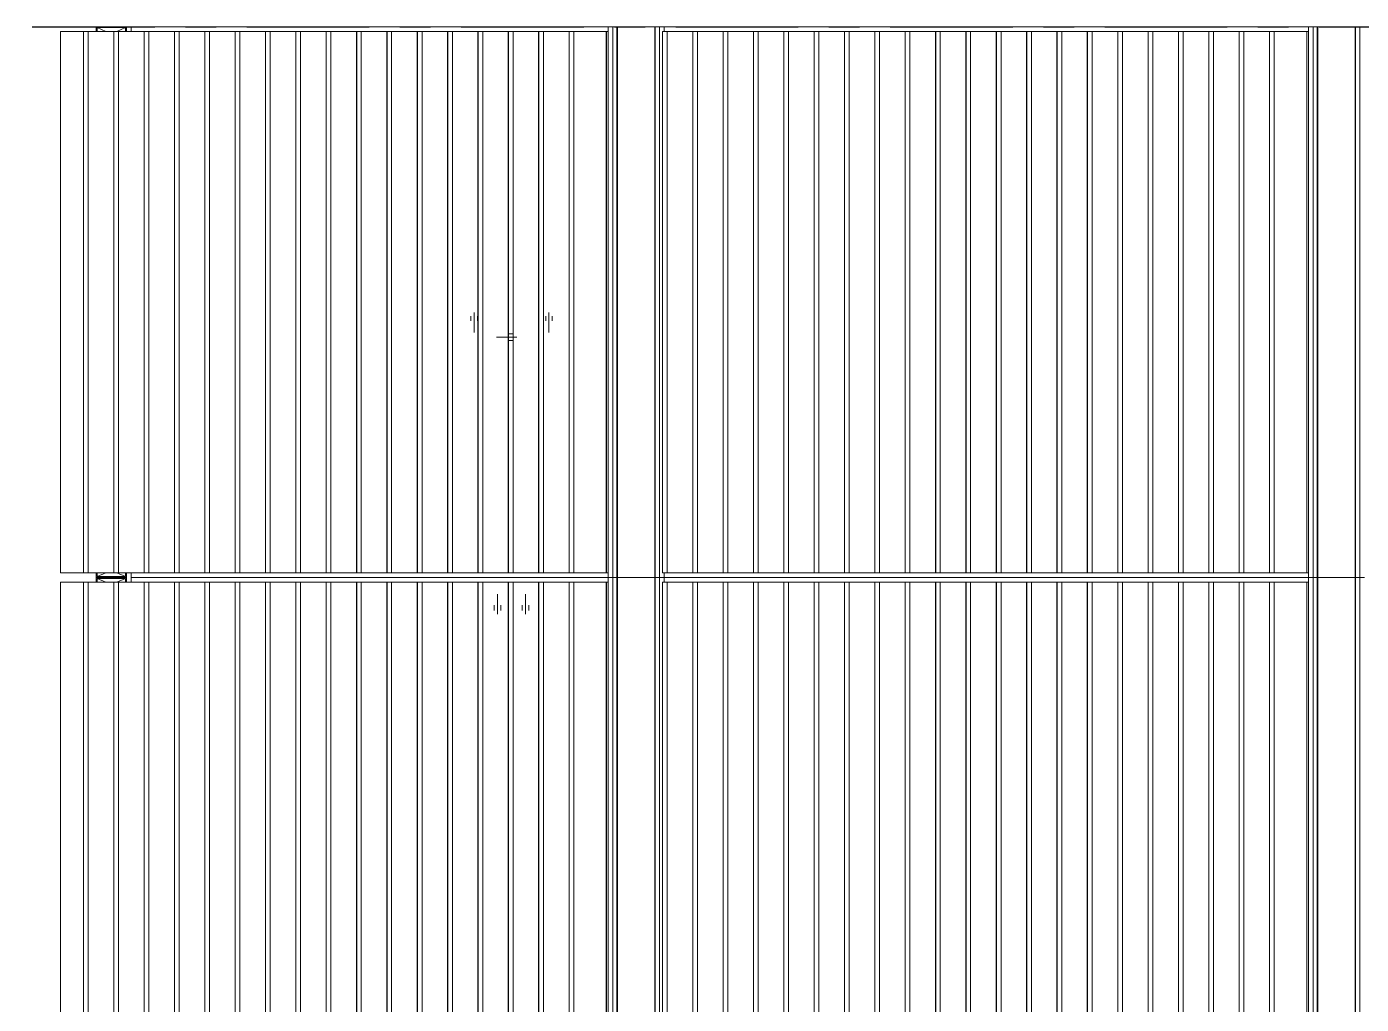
# Model space of a CAD drawing. Header units: millimetres. Extents: x -220592 to 404889, y -217665 to 38245.
# Drawn here: x -43583 to -40724, y -76419 to -74324 of the extents above; entities that cross this region are included whole.
import ezdxf

# ---------------------------------------------------------------- set-up
doc = ezdxf.new("R2010")
doc.units = ezdxf.units.MM
for name, pattern in [('CENTER', [50.8, 31.75, -6.35, 6.35, -6.35]), ('TA_GL_000.70000', [1.925, 0.7, -0.175, 0.175, -0.175, 0.7]), ('XKITLINE00', [0]), ('XKITLINE02', [4, 2, -2])]:
    doc.linetypes.add(name, pattern=pattern)
doc.layers.add('000 - 0_SYM_DWG_GRIDLINE_MAIN_COLOR_251', color=7, linetype='Continuous')
doc.layers.add('000 - GRID', color=7, linetype='CENTER')
doc.layers.add('Bolt', color=7, linetype='Continuous', lineweight=0)
doc.layers.add('Part', color=7, linetype='Continuous', lineweight=0)
doc.styles.add('TA', font='', dxfattribs={"height": 4.5})
doc.styles.get('TA').set_extended_font_data('Cordia New')

# ---------------------------------------------------------------- blocks, each defined once
blk = doc.blocks.new('*U28501')
at = {"layer": '000 - 0_SYM_DWG_GRIDLINE_MAIN_COLOR_251', "color": 7, "linetype": 'ByBlock', "ltscale": 5}
blk.add_line((4, 0), (-210.853, 0), dxfattribs=at)
at = {"color": 7, "style": 'TA', "flags": 1}
blk.add_attdef('LOCATION', (6, -6), '', height=4.5, rotation=270, dxfattribs=at)
blk = doc.blocks.new('*A6526')
at = {"layer": 'Part', "color": 7, "linetype": 'XKITLINE00', "lineweight": 0}
for p, q in [((804.075618, 36.625319), (804.075755, 36.625319)), ((819.075618, 36.625319), (819.075755, 36.625319)), ((826.255518, 36.625319), (826.355484, 36.625319)), ((804.075618, 35.975319), (804.07586, 35.975319)), ((819.075618, 35.975319), (819.07586, 35.975319))]:
    blk.add_line(p, q, dxfattribs=at)
blk = doc.blocks.new('*A6559')
at = {"layer": 'Part', "color": 7, "linetype": 'XKITLINE00', "lineweight": 0}
for p, q in [((805.140406, 36.525319), (805.792874, 36.525319)), ((805.140406, 36.525319), (805.140406, 6.725319)), ((805.142874, 6.725319), (805.142874, 36.525319)), ((805.242026, 6.725319), (805.242026, 36.525319)), ((805.140406, 6.725319), (805.790406, 6.725319))]:
    blk.add_line(p, q, dxfattribs=at)
blk = doc.blocks.new('*A6560')
at = {"layer": 'Part', "color": 7, "linetype": 'XKITLINE00', "lineweight": 0}
for p, q in [((805.790406, 36.525319), (806.442874, 36.525319)), ((805.790406, 36.525319), (805.790406, 6.725319)), ((805.792874, 6.725319), (805.792874, 36.525319)), ((805.892026, 6.725319), (805.892026, 36.525319)), ((805.790406, 6.725319), (806.440406, 6.725319))]:
    blk.add_line(p, q, dxfattribs=at)
blk = doc.blocks.new('*A6561')
at = {"layer": 'Part', "color": 7, "linetype": 'XKITLINE00', "lineweight": 0}
for p, q in [((806.440406, 36.525319), (807.092874, 36.525319)), ((806.440406, 36.525319), (806.440406, 6.725319)), ((806.442874, 6.725319), (806.442874, 36.525319)), ((806.542026, 6.725319), (806.542026, 36.525319)), ((806.440406, 6.725319), (807.090406, 6.725319))]:
    blk.add_line(p, q, dxfattribs=at)
blk = doc.blocks.new('*A6562')
at = {"layer": 'Part', "color": 7, "linetype": 'XKITLINE00', "lineweight": 0}
for p, q in [((807.090406, 36.525319), (807.742874, 36.525319)), ((807.090406, 36.525319), (807.090406, 6.725319)), ((807.092874, 6.725319), (807.092874, 36.525319)), ((807.192026, 6.725319), (807.192026, 36.525319)), ((807.090406, 6.725319), (807.740406, 6.725319))]:
    blk.add_line(p, q, dxfattribs=at)
blk = doc.blocks.new('*A6563')
at = {"layer": 'Part', "color": 7, "linetype": 'XKITLINE00', "lineweight": 0}
for p, q in [((807.740406, 36.525319), (808.392874, 36.525319)), ((807.740406, 36.525319), (807.740406, 6.725319)), ((807.742874, 6.725319), (807.742874, 36.525319)), ((807.842026, 6.725319), (807.842026, 36.525319)), ((807.740406, 6.725319), (808.390406, 6.725319))]:
    blk.add_line(p, q, dxfattribs=at)
blk = doc.blocks.new('*A6564')
at = {"layer": 'Part', "color": 7, "linetype": 'XKITLINE00', "lineweight": 0}
for p, q in [((808.390406, 36.525319), (809.042874, 36.525319)), ((808.390406, 36.525319), (808.390406, 6.725319)), ((808.392874, 6.725319), (808.392874, 36.525319)), ((808.492026, 6.725319), (808.492026, 36.525319)), ((808.390406, 6.725319), (809.040406, 6.725319))]:
    blk.add_line(p, q, dxfattribs=at)
blk = doc.blocks.new('*A6565')
at = {"layer": 'Part', "color": 7, "linetype": 'XKITLINE00', "lineweight": 0}
for p, q in [((809.040406, 36.525319), (809.692874, 36.525319)), ((809.040406, 36.525319), (809.040406, 6.725319)), ((809.042874, 6.725319), (809.042874, 36.525319)), ((809.142026, 6.725319), (809.142026, 36.525319)), ((809.040406, 6.725319), (809.690406, 6.725319))]:
    blk.add_line(p, q, dxfattribs=at)
blk = doc.blocks.new('*A6566')
at = {"layer": 'Part', "color": 7, "linetype": 'XKITLINE00', "lineweight": 0}
for p, q in [((809.690406, 36.525319), (810.342874, 36.525319)), ((809.690406, 36.525319), (809.690406, 6.725319)), ((809.692874, 6.725319), (809.692874, 36.525319)), ((809.792026, 6.725319), (809.792026, 36.525319)), ((809.690406, 6.725319), (810.340406, 6.725319))]:
    blk.add_line(p, q, dxfattribs=at)
blk = doc.blocks.new('*A6567')
at = {"layer": 'Part', "color": 7, "linetype": 'XKITLINE00', "lineweight": 0}
for p, q in [((810.340406, 36.525319), (810.992874, 36.525319)), ((810.340406, 36.525319), (810.340406, 6.725319)), ((810.342874, 6.725319), (810.342874, 36.525319)), ((810.442026, 6.725319), (810.442026, 36.525319)), ((810.340406, 6.725319), (810.990406, 6.725319))]:
    blk.add_line(p, q, dxfattribs=at)
blk = doc.blocks.new('*A6568')
at = {"layer": 'Part', "color": 7, "linetype": 'XKITLINE00', "lineweight": 0}
for p, q in [((810.990406, 36.525319), (811.642874, 36.525319)), ((810.990406, 36.525319), (810.990406, 6.725319)), ((810.992874, 6.725319), (810.992874, 36.525319)), ((811.092026, 6.725319), (811.092026, 36.525319)), ((810.990406, 6.725319), (811.640406, 6.725319))]:
    blk.add_line(p, q, dxfattribs=at)
blk = doc.blocks.new('*A6569')
at = {"layer": 'Part', "color": 7, "linetype": 'XKITLINE00', "lineweight": 0}
for p, q in [((811.640406, 36.525319), (812.292874, 36.525319)), ((811.640406, 36.525319), (811.640406, 6.725319)), ((811.642874, 6.725319), (811.642874, 36.525319)), ((811.742026, 6.725319), (811.742026, 36.525319)), ((811.640406, 6.725319), (812.290406, 6.725319))]:
    blk.add_line(p, q, dxfattribs=at)
blk = doc.blocks.new('*A6570')
at = {"layer": 'Part', "color": 7, "linetype": 'XKITLINE00', "lineweight": 0}
for p, q in [((812.290406, 36.525319), (812.942874, 36.525319)), ((812.290406, 36.525319), (812.290406, 6.725319)), ((812.292874, 6.725319), (812.292874, 36.525319)), ((812.392026, 6.725319), (812.392026, 36.525319)), ((812.290406, 6.725319), (812.940406, 6.725319))]:
    blk.add_line(p, q, dxfattribs=at)
blk = doc.blocks.new('*A6571')
at = {"layer": 'Part', "color": 7, "linetype": 'XKITLINE00', "lineweight": 0}
for p, q in [((812.940406, 36.525319), (813.592874, 36.525319)), ((812.940406, 36.525319), (812.940406, 6.725319)), ((812.942874, 6.725319), (812.942874, 36.525319)), ((813.042026, 6.725319), (813.042026, 36.525319)), ((812.940406, 6.725319), (813.590406, 6.725319))]:
    blk.add_line(p, q, dxfattribs=at)
blk = doc.blocks.new('*A6572')
at = {"layer": 'Part', "color": 7, "linetype": 'XKITLINE00', "lineweight": 0}
for p, q in [((813.590406, 36.525319), (814.242874, 36.525319)), ((813.590406, 36.525319), (813.590406, 6.725319)), ((813.592874, 6.725319), (813.592874, 36.525319)), ((813.692026, 6.725319), (813.692026, 36.525319)), ((813.590406, 6.725319), (814.240406, 6.725319))]:
    blk.add_line(p, q, dxfattribs=at)
blk = doc.blocks.new('*A6573')
at = {"layer": 'Part', "color": 7, "linetype": 'XKITLINE00', "lineweight": 0}
for p, q in [((814.240406, 36.525319), (814.892874, 36.525319)), ((814.240406, 36.525319), (814.240406, 6.725319)), ((814.242874, 6.725319), (814.242874, 36.525319)), ((814.342026, 6.725319), (814.342026, 36.525319)), ((814.240406, 6.725319), (814.890406, 6.725319))]:
    blk.add_line(p, q, dxfattribs=at)
blk = doc.blocks.new('*A6574')
at = {"layer": 'Part', "color": 7, "linetype": 'XKITLINE00', "lineweight": 0}
for p, q in [((814.890406, 36.525319), (815.542874, 36.525319)), ((814.890406, 36.525319), (814.890406, 6.725319)), ((814.892874, 6.725319), (814.892874, 36.525319)), ((814.992026, 6.725319), (814.992026, 36.525319)), ((814.890406, 6.725319), (815.540406, 6.725319))]:
    blk.add_line(p, q, dxfattribs=at)
blk = doc.blocks.new('*A6575')
at = {"layer": 'Part', "color": 7, "linetype": 'XKITLINE00', "lineweight": 0}
for p, q in [((815.540406, 36.525319), (816.192874, 36.525319)), ((815.540406, 36.525319), (815.540406, 6.725319)), ((815.542874, 6.725319), (815.542874, 36.525319)), ((815.642026, 6.725319), (815.642026, 36.525319)), ((815.540406, 6.725319), (816.190406, 6.725319))]:
    blk.add_line(p, q, dxfattribs=at)
blk = doc.blocks.new('*A6576')
at = {"layer": 'Part', "color": 7, "linetype": 'XKITLINE00', "lineweight": 0}
for p, q in [((816.190406, 36.525319), (816.842874, 36.525319)), ((816.190406, 36.525319), (816.190406, 6.725319)), ((816.192874, 6.725319), (816.192874, 36.525319)), ((816.292026, 6.725319), (816.292026, 36.525319)), ((816.190406, 6.725319), (816.840406, 6.725319))]:
    blk.add_line(p, q, dxfattribs=at)
blk = doc.blocks.new('*A6577')
at = {"layer": 'Part', "color": 7, "linetype": 'XKITLINE00', "lineweight": 0}
for p, q in [((816.840406, 36.525319), (817.492874, 36.525319)), ((816.840406, 36.525319), (816.840406, 6.725319)), ((816.842874, 6.725319), (816.842874, 36.525319)), ((816.942026, 6.725319), (816.942026, 36.525319)), ((816.840406, 6.725319), (817.490406, 6.725319))]:
    blk.add_line(p, q, dxfattribs=at)
blk = doc.blocks.new('*A6578')
at = {"layer": 'Part', "color": 7, "linetype": 'XKITLINE00', "lineweight": 0}
for p, q in [((817.490406, 36.525319), (818.142874, 36.525319)), ((817.490406, 36.525319), (817.490406, 6.725319)), ((817.492874, 6.725319), (817.492874, 36.525319)), ((817.592026, 6.725319), (817.592026, 36.525319)), ((817.490406, 6.725319), (818.140406, 6.725319))]:
    blk.add_line(p, q, dxfattribs=at)
blk = doc.blocks.new('*A6579')
at = {"layer": 'Part', "color": 7, "linetype": 'XKITLINE00', "lineweight": 0}
for p, q in [((818.140406, 36.525319), (818.938272, 36.525319)), ((818.140406, 6.725319), (818.140406, 36.525319)), ((818.142874, 6.725319), (818.142874, 36.525319)), ((818.242026, 6.725319), (818.242026, 36.525319)), ((818.938272, 6.725319), (818.938272, 36.525319)), ((818.938272, 36.525319), (818.94474, 36.525319)), ((818.94474, 6.725319), (818.94474, 36.525319)), ((818.94474, 36.525319), (818.978228, 36.525319)), ((818.978228, 6.725319), (818.978228, 36.525319)), ((818.938272, 6.725319), (818.140406, 6.725319)), ((818.94474, 6.725319), (818.938272, 6.725319)), ((818.94474, 6.725319), (818.978228, 6.725319))]:
    blk.add_line(p, q, dxfattribs=at)
blk = doc.blocks.new('*A6580')
at = {"layer": 'Part', "color": 7, "linetype": 'XKITLINE00', "lineweight": 0}
for p, q in [((804.075618, 36.625319), (804.075755, 36.625319)), ((804.075618, 6.625319), (804.075618, 36.625319)), ((804.07586, 6.625319), (804.07586, 36.625319)), ((804.16586, 36.625319), (804.171311, 36.625319)), ((804.16586, 6.625319), (804.16586, 36.625319)), ((804.171416, 36.625319), (804.175098, 36.625319)), ((804.171416, 6.625319), (804.171416, 36.625319)), ((804.175098, 36.625319), (804.175845, 36.625319)), ((804.175845, 36.625319), (804.175098, 36.625319)), ((804.175098, 36.625319), (804.175098, 6.625319)), ((804.175845, 36.625319), (804.175845, 6.625319)), ((804.976605, 36.625319), (804.975859, 36.625319)), ((804.975859, 36.625319), (804.97744, 36.625319)), ((804.975859, 6.625319), (804.975859, 36.625319)), ((804.97744, 36.625319), (804.976605, 36.625319)), ((804.977545, 36.625319), (804.981929, 36.625319)), ((804.977545, 6.625319), (804.977545, 36.625319)), ((804.981929, 36.625319), (804.982033, 36.625319)), ((804.982033, 6.625319), (804.982033, 36.625319)), ((805.07586, 6.625319), (805.07586, 36.625319)), ((804.075755, 6.625319), (804.075618, 6.625319)), ((804.16586, 6.625319), (804.171311, 6.625319)), ((804.175098, 6.625319), (804.171416, 6.625319)), ((804.175845, 6.625319), (804.175098, 6.625319)), ((804.175098, 6.625319), (804.175845, 6.625319)), ((804.975859, 6.625319), (804.97744, 6.625319)), ((804.977545, 6.625319), (804.981929, 6.625319)), ((804.981929, 6.625319), (804.982033, 6.625319))]:
    blk.add_line(p, q, dxfattribs=at)
blk = doc.blocks.new('*A6594')
at = {"layer": 'Part', "color": 7, "linetype": 'XKITLINE00', "lineweight": 0}
for p, q in [((819.075618, 36.625319), (819.075755, 36.625319)), ((819.075618, 6.625319), (819.075618, 36.625319)), ((819.07586, 6.625319), (819.07586, 36.625319)), ((819.16586, 36.625319), (819.171311, 36.625319)), ((819.16586, 6.625319), (819.16586, 36.625319)), ((819.171416, 36.625319), (819.175098, 36.625319)), ((819.171416, 6.625319), (819.171416, 36.625319)), ((819.175098, 36.625319), (819.175845, 36.625319)), ((819.175845, 36.625319), (819.175098, 36.625319)), ((819.175098, 36.625319), (819.175098, 6.625319)), ((819.175845, 36.625319), (819.175845, 6.625319)), ((819.976605, 36.625319), (819.975859, 36.625319)), ((819.975859, 36.625319), (819.97744, 36.625319)), ((819.975859, 6.625319), (819.975859, 36.625319)), ((819.97744, 36.625319), (819.976605, 36.625319)), ((819.977545, 36.625319), (819.981929, 36.625319)), ((819.977545, 6.625319), (819.977545, 36.625319)), ((819.981929, 36.625319), (819.982033, 36.625319)), ((819.982033, 6.625319), (819.982033, 36.625319)), ((820.07586, 6.625319), (820.07586, 36.625319)), ((819.075755, 6.625319), (819.075618, 6.625319)), ((819.16586, 6.625319), (819.171311, 6.625319)), ((819.175098, 6.625319), (819.171416, 6.625319)), ((819.175845, 6.625319), (819.175098, 6.625319)), ((819.175098, 6.625319), (819.175845, 6.625319)), ((819.975859, 6.625319), (819.97744, 6.625319)), ((819.977545, 6.625319), (819.981929, 6.625319)), ((819.981929, 6.625319), (819.982033, 6.625319))]:
    blk.add_line(p, q, dxfattribs=at)
blk = doc.blocks.new('*A6604')
at = {"layer": 'Part', "color": 7, "linetype": 'XKITLINE00', "lineweight": 0}
for p, q in [((803.140406, 36.525319), (803.938272, 36.525319)), ((803.140406, 6.725319), (803.140406, 36.525319)), ((803.142874, 6.725319), (803.142874, 36.525319)), ((803.242026, 6.725319), (803.242026, 36.525319)), ((803.938272, 6.725319), (803.938272, 36.525319)), ((803.938272, 36.525319), (803.94474, 36.525319)), ((803.94474, 6.725319), (803.94474, 36.525319)), ((803.94474, 36.525319), (803.978228, 36.525319)), ((803.978228, 6.725319), (803.978228, 36.525319)), ((803.938272, 6.725319), (803.140406, 6.725319)), ((803.94474, 6.725319), (803.938272, 6.725319)), ((803.94474, 6.725319), (803.978228, 6.725319))]:
    blk.add_line(p, q, dxfattribs=at)
blk = doc.blocks.new('*A6606')
at = {"layer": 'Part', "color": 7, "linetype": 'XKITLINE00', "lineweight": 0}
for p, q in [((802.490406, 36.525319), (803.142874, 36.525319)), ((802.490406, 36.525319), (802.490406, 6.725319)), ((802.492874, 6.725319), (802.492874, 36.525319)), ((802.592026, 6.725319), (802.592026, 36.525319)), ((802.490406, 6.725319), (803.140406, 6.725319))]:
    blk.add_line(p, q, dxfattribs=at)
blk = doc.blocks.new('*A6607')
at = {"layer": 'Part', "color": 7, "linetype": 'XKITLINE00', "lineweight": 0}
for p, q in [((801.840406, 36.525319), (802.492874, 36.525319)), ((801.840406, 36.525319), (801.840406, 6.725319)), ((801.842874, 6.725319), (801.842874, 36.525319)), ((801.942026, 6.725319), (801.942026, 36.525319)), ((801.840406, 6.725319), (802.490406, 6.725319))]:
    blk.add_line(p, q, dxfattribs=at)
blk = doc.blocks.new('*A6608')
at = {"layer": 'Part', "color": 7, "linetype": 'XKITLINE00', "lineweight": 0}
for p, q in [((801.190406, 36.525319), (801.842874, 36.525319)), ((801.190406, 36.525319), (801.190406, 6.725319)), ((801.192874, 6.725319), (801.192874, 36.525319)), ((801.292026, 6.725319), (801.292026, 36.525319)), ((801.190406, 6.725319), (801.840406, 6.725319))]:
    blk.add_line(p, q, dxfattribs=at)
blk = doc.blocks.new('*A6609')
at = {"layer": 'Part', "color": 7, "linetype": 'XKITLINE00', "lineweight": 0}
for p, q in [((800.540406, 36.525319), (801.192874, 36.525319)), ((800.540406, 36.525319), (800.540406, 6.725319)), ((800.542874, 6.725319), (800.542874, 36.525319)), ((800.642026, 6.725319), (800.642026, 36.525319)), ((800.540406, 6.725319), (801.190406, 6.725319))]:
    blk.add_line(p, q, dxfattribs=at)
blk = doc.blocks.new('*A6610')
at = {"layer": 'Part', "color": 7, "linetype": 'XKITLINE00', "lineweight": 0}
for p, q in [((799.890406, 36.525319), (800.542874, 36.525319)), ((799.890406, 36.525319), (799.890406, 6.725319)), ((799.892874, 6.725319), (799.892874, 36.525319)), ((799.992026, 6.725319), (799.992026, 36.525319)), ((799.890406, 6.725319), (800.540406, 6.725319))]:
    blk.add_line(p, q, dxfattribs=at)
blk = doc.blocks.new('*A6611')
at = {"layer": 'Part', "color": 7, "linetype": 'XKITLINE00', "lineweight": 0}
for p, q in [((799.240406, 36.525319), (799.892874, 36.525319)), ((799.240406, 36.525319), (799.240406, 6.725319)), ((799.242874, 6.725319), (799.242874, 36.525319)), ((799.342026, 6.725319), (799.342026, 36.525319)), ((799.240406, 6.725319), (799.890406, 6.725319))]:
    blk.add_line(p, q, dxfattribs=at)
blk = doc.blocks.new('*A6612')
at = {"layer": 'Part', "color": 7, "linetype": 'XKITLINE00', "lineweight": 0}
for p, q in [((798.590406, 36.525319), (799.242874, 36.525319)), ((798.590406, 36.525319), (798.590406, 6.725319)), ((798.592874, 6.725319), (798.592874, 36.525319)), ((798.692026, 6.725319), (798.692026, 36.525319)), ((798.590406, 6.725319), (799.240406, 6.725319))]:
    blk.add_line(p, q, dxfattribs=at)
blk = doc.blocks.new('*A6613')
at = {"layer": 'Part', "color": 7, "linetype": 'XKITLINE00', "lineweight": 0}
for p, q in [((797.940406, 36.525319), (798.592874, 36.525319)), ((797.940406, 36.525319), (797.940406, 6.725319)), ((797.942874, 6.725319), (797.942874, 36.525319)), ((798.042026, 6.725319), (798.042026, 36.525319)), ((797.940406, 6.725319), (798.590406, 6.725319))]:
    blk.add_line(p, q, dxfattribs=at)
blk = doc.blocks.new('*A6614')
at = {"layer": 'Part', "color": 7, "linetype": 'XKITLINE00', "lineweight": 0}
for p, q in [((797.290406, 36.525319), (797.942874, 36.525319)), ((797.290406, 36.525319), (797.290406, 6.725319)), ((797.292874, 6.725319), (797.292874, 36.525319)), ((797.392026, 6.725319), (797.392026, 36.525319)), ((797.290406, 6.725319), (797.940406, 6.725319))]:
    blk.add_line(p, q, dxfattribs=at)
blk = doc.blocks.new('*A6615')
at = {"layer": 'Part', "color": 7, "linetype": 'XKITLINE00', "lineweight": 0}
for p, q in [((796.640406, 36.525319), (797.292874, 36.525319)), ((796.640406, 36.525319), (796.640406, 6.725319)), ((796.642874, 6.725319), (796.642874, 36.525319)), ((796.742026, 6.725319), (796.742026, 36.525319)), ((796.640406, 6.725319), (797.290406, 6.725319))]:
    blk.add_line(p, q, dxfattribs=at)
blk = doc.blocks.new('*A6616')
at = {"layer": 'Part', "color": 7, "linetype": 'XKITLINE00', "lineweight": 0}
for p, q in [((795.990406, 36.525319), (796.642874, 36.525319)), ((795.990406, 36.525319), (795.990406, 10.035319)), ((795.992874, 10.035319), (795.992874, 36.525319)), ((796.092026, 10.035319), (796.092026, 36.525319)), ((796.400852, 6.725319), (796.640406, 6.725319))]:
    blk.add_line(p, q, dxfattribs=at)
blk = doc.blocks.new('*A6617')
at = {"layer": 'Part', "color": 7, "linetype": 'XKITLINE00', "lineweight": 0}
for p, q in [((795.340406, 36.525319), (795.992874, 36.525319)), ((795.340406, 36.525319), (795.340406, 9.035319)), ((795.342874, 9.035319), (795.342874, 36.525319)), ((795.442026, 10.035319), (795.442026, 36.525319)), ((795.340406, 6.725319), (795.340406, 7.325319)), ((795.342874, 6.725319), (795.342874, 7.325319)), ((795.340406, 6.725319), (795.400852, 6.725319))]:
    blk.add_line(p, q, dxfattribs=at)
blk = doc.blocks.new('*A6618')
at = {"layer": 'Part', "color": 7, "linetype": 'XKITLINE00', "lineweight": 0}
for p, q in [((794.690406, 36.525319), (795.342874, 36.525319)), ((794.690406, 36.525319), (794.690406, 8.445319)), ((794.692874, 8.445319), (794.692874, 36.525319)), ((794.792026, 8.445319), (794.792026, 36.525319)), ((794.690406, 6.725319), (794.690406, 7.644555)), ((794.692874, 6.725319), (794.692874, 7.642635)), ((794.792026, 6.725319), (794.792026, 7.565518)), ((794.690406, 6.725319), (795.340406, 6.725319))]:
    blk.add_line(p, q, dxfattribs=at)
blk = doc.blocks.new('*A6619')
at = {"layer": 'Part', "color": 7, "linetype": 'XKITLINE00', "lineweight": 0}
for p, q in [((794.040406, 36.525319), (794.692874, 36.525319)), ((794.040406, 36.525319), (794.040406, 6.725319)), ((794.042874, 6.725319), (794.042874, 36.525319)), ((794.142026, 6.725319), (794.142026, 36.525319)), ((794.040406, 6.725319), (794.690406, 6.725319))]:
    blk.add_line(p, q, dxfattribs=at)
blk = doc.blocks.new('*A6758')
at = {"layer": 'Part', "color": 7, "linetype": 'XKITLINE00', "lineweight": 0}
for p, q in [((793.390406, 48.325319), (794.042874, 48.325319)), ((793.390406, 48.325319), (793.390406, 36.725319)), ((793.392874, 36.725319), (793.392874, 48.325319)), ((793.492026, 36.725319), (793.492026, 48.325319)), ((793.390406, 36.725319), (794.040406, 36.725319))]:
    blk.add_line(p, q, dxfattribs=at)
blk = doc.blocks.new('*A6759')
at = {"layer": 'Part', "color": 7, "linetype": 'XKITLINE00', "lineweight": 0}
for p, q in [((792.740406, 48.325319), (793.392874, 48.325319)), ((792.740406, 48.325319), (792.740406, 36.725319)), ((792.742874, 36.725319), (792.742874, 48.325319)), ((792.842026, 36.725319), (792.842026, 48.325319)), ((792.740406, 36.725319), (793.390406, 36.725319))]:
    blk.add_line(p, q, dxfattribs=at)
blk = doc.blocks.new('*A6760')
at = {"layer": 'Part', "color": 7, "linetype": 'XKITLINE00', "lineweight": 0}
for p, q in [((803.975618, 36.625319), (793.765532, 36.625319)), ((793.765532, 36.625319), (793.765532, 36.525319)), ((803.975618, 36.525319), (803.975618, 36.625319))]:
    blk.add_line(p, q, dxfattribs=at)
blk = doc.blocks.new('*A6761')
at = {"layer": 'Part', "color": 7, "linetype": 'XKITLINE00', "lineweight": 0}
for p, q in [((792.250759, 36.725319), (792.250759, 48.325319)), ((792.250759, 48.325319), (792.742874, 48.325319)), ((792.740406, 36.725319), (792.250759, 36.725319))]:
    blk.add_line(p, q, dxfattribs=at)
blk = doc.blocks.new('*A6762')
at = {"layer": 'Part', "color": 7, "linetype": 'XKITLINE00', "lineweight": 0}
for p, q in [((793.665484, 36.625319), (793.015484, 36.625319)), ((793.015484, 36.625319), (793.015484, 36.525319)), ((793.223176, 36.525319), (793.035484, 36.605319)), ((793.035484, 36.605319), (793.035484, 36.525319)), ((793.035484, 36.605319), (793.645484, 36.605319)), ((793.457792, 36.525319), (793.645484, 36.605319)), ((793.645484, 36.605319), (793.645484, 36.525319)), ((793.665484, 36.525319), (793.665484, 36.625319))]:
    blk.add_line(p, q, dxfattribs=at)
blk = doc.blocks.new('*A6763')
at = {"layer": 'Part', "color": 7, "linetype": 'XKITLINE00', "lineweight": 0}
for p, q in [((793.015484, 36.725319), (793.015484, 36.625319)), ((793.015484, 36.625319), (793.665484, 36.625319)), ((793.035484, 36.645319), (793.223176, 36.725319)), ((793.035484, 36.645319), (793.035484, 36.725319)), ((793.645484, 36.645319), (793.035484, 36.645319)), ((793.457792, 36.725319), (793.645484, 36.645319)), ((793.645484, 36.645319), (793.645484, 36.725319)), ((793.665484, 36.625319), (793.665484, 36.725319))]:
    blk.add_line(p, q, dxfattribs=at)
blk = doc.blocks.new('*A6764')
at = {"layer": 'Bolt', "color": 7, "linetype": 'XKITLINE02', "lineweight": 0}
for p, q in [((802.019888, 41.775319), (801.590688, 41.775319)), ((801.880688, 41.845319), (801.830688, 41.845319)), ((801.940688, 41.845319), (801.880688, 41.845319)), ((801.880688, 41.705319), (801.830688, 41.705319)), ((801.940688, 41.705319), (801.880688, 41.705319))]:
    blk.add_line(p, q, dxfattribs=at)
blk = doc.blocks.new('*A6765')
at = {"layer": 'Bolt', "color": 7, "linetype": 'XKITLINE02', "lineweight": 0}
for p, q in [((801.110688, 42.304519), (801.110688, 41.875319)), ((802.710688, 42.304519), (802.710688, 41.875319)), ((801.040688, 42.225319), (801.040688, 42.125319)), ((801.180688, 42.225319), (801.180688, 42.125319)), ((802.640688, 42.225319), (802.640688, 42.125319)), ((802.780688, 42.225319), (802.780688, 42.125319))]:
    blk.add_line(p, q, dxfattribs=at)
blk = doc.blocks.new('*A6766')
at = {"layer": 'Bolt', "color": 7, "linetype": 'XKITLINE02', "lineweight": 0}
for p, q in [((801.540688, 35.975319), (801.540688, 36.035319)), ((801.610688, 35.836119), (801.610688, 36.265319)), ((801.680688, 35.975319), (801.680688, 36.035319)), ((802.140688, 35.975319), (802.140688, 36.035319)), ((802.210688, 35.836119), (802.210688, 36.265319)), ((802.280688, 35.975319), (802.280688, 36.035319)), ((801.540688, 35.915319), (801.540688, 35.975319)), ((801.680688, 35.915319), (801.680688, 35.975319)), ((802.140688, 35.915319), (802.140688, 35.975319)), ((802.280688, 35.915319), (802.280688, 35.975319))]:
    blk.add_line(p, q, dxfattribs=at)
blk = doc.blocks.new('*A6767')
at = {"layer": 'Part', "color": 7, "linetype": 'XKITLINE00', "lineweight": 0}
for p, q in [((793.665484, 48.425319), (793.015484, 48.425319)), ((793.015484, 48.425319), (793.015484, 48.325319)), ((793.223176, 48.325319), (793.035484, 48.405319)), ((793.035484, 48.405319), (793.035484, 48.325319)), ((793.035484, 48.405319), (793.645484, 48.405319)), ((793.457792, 48.325319), (793.645484, 48.405319)), ((793.645484, 48.405319), (793.645484, 48.325319)), ((793.665484, 48.325319), (793.665484, 48.425319))]:
    blk.add_line(p, q, dxfattribs=at)
blk = doc.blocks.new('*A6768')
at = {"layer": 'Part', "color": 7, "linetype": 'XKITLINE00', "lineweight": 0}
for p, q in [((818.975618, 36.625319), (805.175732, 36.625319)), ((805.175732, 36.625319), (805.175732, 36.525319)), ((818.975618, 36.525319), (818.975618, 36.625319))]:
    blk.add_line(p, q, dxfattribs=at)
blk = doc.blocks.new('*A6769')
at = {"layer": 'Part', "color": 7, "linetype": 'XKITLINE00', "lineweight": 0}
for p, q in [((807.090406, 48.325319), (807.742874, 48.325319)), ((807.090406, 48.325319), (807.090406, 36.725319)), ((807.092874, 36.725319), (807.092874, 48.325319)), ((807.192026, 36.725319), (807.192026, 48.325319)), ((807.090406, 36.725319), (807.740406, 36.725319))]:
    blk.add_line(p, q, dxfattribs=at)
blk = doc.blocks.new('*A6770')
at = {"layer": 'Part', "color": 7, "linetype": 'XKITLINE00', "lineweight": 0}
for p, q in [((807.740406, 48.325319), (808.392874, 48.325319)), ((807.740406, 48.325319), (807.740406, 36.725319)), ((807.742874, 36.725319), (807.742874, 48.325319)), ((807.842026, 36.725319), (807.842026, 48.325319)), ((807.740406, 36.725319), (808.390406, 36.725319))]:
    blk.add_line(p, q, dxfattribs=at)
blk = doc.blocks.new('*A6771')
at = {"layer": 'Part', "color": 7, "linetype": 'XKITLINE00', "lineweight": 0}
for p, q in [((808.390406, 48.325319), (809.042874, 48.325319)), ((808.390406, 48.325319), (808.390406, 36.725319)), ((808.392874, 36.725319), (808.392874, 48.325319)), ((808.492026, 36.725319), (808.492026, 48.325319)), ((808.390406, 36.725319), (809.040406, 36.725319))]:
    blk.add_line(p, q, dxfattribs=at)
blk = doc.blocks.new('*A6772')
at = {"layer": 'Part', "color": 7, "linetype": 'XKITLINE00', "lineweight": 0}
for p, q in [((809.040406, 48.325319), (809.692874, 48.325319)), ((809.040406, 48.325319), (809.040406, 36.725319)), ((809.042874, 36.725319), (809.042874, 48.325319)), ((809.142026, 36.725319), (809.142026, 48.325319)), ((809.040406, 36.725319), (809.690406, 36.725319))]:
    blk.add_line(p, q, dxfattribs=at)
blk = doc.blocks.new('*A6773')
at = {"layer": 'Part', "color": 7, "linetype": 'XKITLINE00', "lineweight": 0}
for p, q in [((809.690406, 48.325319), (810.342874, 48.325319)), ((809.690406, 48.325319), (809.690406, 36.725319)), ((809.692874, 36.725319), (809.692874, 48.325319)), ((809.792026, 36.725319), (809.792026, 48.325319)), ((809.690406, 36.725319), (810.340406, 36.725319))]:
    blk.add_line(p, q, dxfattribs=at)
blk = doc.blocks.new('*A6774')
at = {"layer": 'Part', "color": 7, "linetype": 'XKITLINE00', "lineweight": 0}
for p, q in [((810.340406, 48.325319), (810.992874, 48.325319)), ((810.340406, 48.325319), (810.340406, 36.725319)), ((810.342874, 36.725319), (810.342874, 48.325319)), ((810.442026, 36.725319), (810.442026, 48.325319)), ((810.340406, 36.725319), (810.990406, 36.725319))]:
    blk.add_line(p, q, dxfattribs=at)
blk = doc.blocks.new('*A6775')
at = {"layer": 'Part', "color": 7, "linetype": 'XKITLINE00', "lineweight": 0}
for p, q in [((810.990406, 48.325319), (811.642874, 48.325319)), ((810.990406, 48.325319), (810.990406, 36.725319)), ((810.992874, 36.725319), (810.992874, 48.325319)), ((811.092026, 36.725319), (811.092026, 48.325319)), ((810.990406, 36.725319), (811.640406, 36.725319))]:
    blk.add_line(p, q, dxfattribs=at)
blk = doc.blocks.new('*A6776')
at = {"layer": 'Part', "color": 7, "linetype": 'XKITLINE00', "lineweight": 0}
for p, q in [((811.640406, 48.325319), (812.292874, 48.325319)), ((811.640406, 48.325319), (811.640406, 36.725319)), ((811.642874, 36.725319), (811.642874, 48.325319)), ((811.742026, 36.725319), (811.742026, 48.325319)), ((811.640406, 36.725319), (812.290406, 36.725319))]:
    blk.add_line(p, q, dxfattribs=at)
blk = doc.blocks.new('*A6777')
at = {"layer": 'Part', "color": 7, "linetype": 'XKITLINE00', "lineweight": 0}
for p, q in [((812.290406, 48.325319), (812.942874, 48.325319)), ((812.290406, 48.325319), (812.290406, 36.725319)), ((812.292874, 36.725319), (812.292874, 48.325319)), ((812.392026, 36.725319), (812.392026, 48.325319)), ((812.290406, 36.725319), (812.940406, 36.725319))]:
    blk.add_line(p, q, dxfattribs=at)
blk = doc.blocks.new('*A6778')
at = {"layer": 'Part', "color": 7, "linetype": 'XKITLINE00', "lineweight": 0}
for p, q in [((812.940406, 48.325319), (813.592874, 48.325319)), ((812.940406, 48.325319), (812.940406, 36.725319)), ((812.942874, 36.725319), (812.942874, 48.325319)), ((813.042026, 36.725319), (813.042026, 48.325319)), ((812.940406, 36.725319), (813.590406, 36.725319))]:
    blk.add_line(p, q, dxfattribs=at)
blk = doc.blocks.new('*A6779')
at = {"layer": 'Part', "color": 7, "linetype": 'XKITLINE00', "lineweight": 0}
for p, q in [((813.590406, 48.325319), (814.242874, 48.325319)), ((813.590406, 48.325319), (813.590406, 36.725319)), ((813.592874, 36.725319), (813.592874, 48.325319)), ((813.692026, 36.725319), (813.692026, 48.325319)), ((813.590406, 36.725319), (814.240406, 36.725319))]:
    blk.add_line(p, q, dxfattribs=at)
blk = doc.blocks.new('*A6780')
at = {"layer": 'Part', "color": 7, "linetype": 'XKITLINE00', "lineweight": 0}
for p, q in [((814.240406, 48.325319), (814.892874, 48.325319)), ((814.240406, 48.325319), (814.240406, 36.725319)), ((814.242874, 36.725319), (814.242874, 48.325319)), ((814.342026, 36.725319), (814.342026, 48.325319)), ((814.240406, 36.725319), (814.890406, 36.725319))]:
    blk.add_line(p, q, dxfattribs=at)
blk = doc.blocks.new('*A6781')
at = {"layer": 'Part', "color": 7, "linetype": 'XKITLINE00', "lineweight": 0}
for p, q in [((814.890406, 48.325319), (815.542874, 48.325319)), ((814.890406, 48.325319), (814.890406, 36.725319)), ((814.892874, 36.725319), (814.892874, 48.325319)), ((814.992026, 36.725319), (814.992026, 48.325319)), ((814.890406, 36.725319), (815.540406, 36.725319))]:
    blk.add_line(p, q, dxfattribs=at)
blk = doc.blocks.new('*A6782')
at = {"layer": 'Part', "color": 7, "linetype": 'XKITLINE00', "lineweight": 0}
for p, q in [((815.540406, 48.325319), (816.192874, 48.325319)), ((815.540406, 48.325319), (815.540406, 36.725319)), ((815.542874, 36.725319), (815.542874, 48.325319)), ((815.642026, 36.725319), (815.642026, 48.325319)), ((815.540406, 36.725319), (816.190406, 36.725319))]:
    blk.add_line(p, q, dxfattribs=at)
blk = doc.blocks.new('*A6783')
at = {"layer": 'Part', "color": 7, "linetype": 'XKITLINE00', "lineweight": 0}
for p, q in [((816.190406, 48.325319), (816.842874, 48.325319)), ((816.190406, 48.325319), (816.190406, 36.725319)), ((816.192874, 36.725319), (816.192874, 48.325319)), ((816.292026, 36.725319), (816.292026, 48.325319)), ((816.190406, 36.725319), (816.840406, 36.725319))]:
    blk.add_line(p, q, dxfattribs=at)
blk = doc.blocks.new('*A6784')
at = {"layer": 'Part', "color": 7, "linetype": 'XKITLINE00', "lineweight": 0}
for p, q in [((816.840406, 48.325319), (817.492874, 48.325319)), ((816.840406, 48.325319), (816.840406, 36.725319)), ((816.842874, 36.725319), (816.842874, 48.325319)), ((816.942026, 36.725319), (816.942026, 48.325319)), ((816.840406, 36.725319), (817.490406, 36.725319))]:
    blk.add_line(p, q, dxfattribs=at)
blk = doc.blocks.new('*A6785')
at = {"layer": 'Part', "color": 7, "linetype": 'XKITLINE00', "lineweight": 0}
for p, q in [((817.490406, 48.325319), (818.142874, 48.325319)), ((817.490406, 48.325319), (817.490406, 36.725319)), ((817.492874, 36.725319), (817.492874, 48.325319)), ((817.592026, 36.725319), (817.592026, 48.325319)), ((817.490406, 36.725319), (818.140406, 36.725319))]:
    blk.add_line(p, q, dxfattribs=at)
blk = doc.blocks.new('*A6786')
at = {"layer": 'Part', "color": 7, "linetype": 'XKITLINE00', "lineweight": 0}
for p, q in [((818.975618, 48.425319), (805.175732, 48.425319)), ((805.175732, 48.425319), (805.175732, 48.325319)), ((818.975618, 48.325319), (818.975618, 48.425319))]:
    blk.add_line(p, q, dxfattribs=at)
blk = doc.blocks.new('*A6787')
at = {"layer": 'Part', "color": 7, "linetype": 'XKITLINE00', "lineweight": 0}
for p, q in [((805.175732, 36.625319), (805.175732, 36.725319)), ((818.975618, 36.625319), (805.175732, 36.625319)), ((818.975618, 36.725319), (818.975618, 36.625319))]:
    blk.add_line(p, q, dxfattribs=at)
blk = doc.blocks.new('*A6788')
at = {"layer": 'Part', "color": 7, "linetype": 'XKITLINE00', "lineweight": 0}
for p, q in [((818.140406, 48.325319), (818.938272, 48.325319)), ((818.140406, 36.725319), (818.140406, 48.325319)), ((818.142874, 36.725319), (818.142874, 48.325319)), ((818.242026, 36.725319), (818.242026, 48.325319)), ((818.938272, 36.725319), (818.938272, 48.325319)), ((818.938272, 48.325319), (818.94474, 48.325319)), ((818.94474, 36.725319), (818.94474, 48.325319)), ((818.94474, 48.325319), (818.978228, 48.325319)), ((818.978228, 36.725319), (818.978228, 48.325319)), ((818.938272, 36.725319), (818.140406, 36.725319)), ((818.94474, 36.725319), (818.938272, 36.725319)), ((818.94474, 36.725319), (818.978228, 36.725319))]:
    blk.add_line(p, q, dxfattribs=at)
blk = doc.blocks.new('*A6789')
at = {"layer": 'Part', "color": 7, "linetype": 'XKITLINE00', "lineweight": 0}
for p, q in [((818.975618, 48.425319), (820.175732, 48.425319)), ((819.075513, 48.425319), (819.075755, 48.425319)), ((819.075513, 36.625319), (819.075513, 48.425319)), ((819.075755, 36.625319), (819.075755, 48.425319)), ((819.165755, 36.625319), (819.165755, 48.425319)), ((819.171311, 36.625319), (819.171311, 48.425319)), ((819.174993, 36.625319), (819.174993, 48.425319)), ((819.17574, 48.425319), (819.17574, 36.625319)), ((819.975754, 36.625319), (819.975754, 48.425319)), ((819.97744, 36.625319), (819.97744, 48.425319)), ((819.981929, 36.625319), (819.981929, 48.425319)), ((820.075755, 36.625319), (820.075755, 48.425319)), ((818.975618, 36.625319), (819.174993, 36.625319)), ((819.075618, 36.625319), (819.075755, 36.625319)), ((819.17574, 36.625319), (819.175098, 36.625319)), ((819.175098, 36.625319), (819.17574, 36.625319)), ((819.175098, 36.625319), (820.075755, 36.625319)), ((820.07586, 36.625319), (820.175732, 36.625319))]:
    blk.add_line(p, q, dxfattribs=at)
blk = doc.blocks.new('*A6802')
at = {"layer": 'Part', "color": 7, "linetype": 'XKITLINE00', "lineweight": 0}
for p, q in [((793.390406, 36.525319), (794.042874, 36.525319)), ((793.390406, 36.525319), (793.390406, 11.335319)), ((793.392874, 11.335319), (793.392874, 36.525319)), ((793.492026, 11.335319), (793.492026, 36.525319)), ((793.390406, 11.335319), (794.040406, 11.335319))]:
    blk.add_line(p, q, dxfattribs=at)
blk = doc.blocks.new('*A6803')
at = {"layer": 'Part', "color": 7, "linetype": 'XKITLINE00', "lineweight": 0}
for p, q in [((792.740406, 36.525319), (793.392874, 36.525319)), ((792.740406, 36.525319), (792.740406, 11.335319)), ((792.742874, 11.335319), (792.742874, 36.525319)), ((792.842026, 11.335319), (792.842026, 36.525319)), ((792.740406, 11.335319), (793.390406, 11.335319))]:
    blk.add_line(p, q, dxfattribs=at)
blk = doc.blocks.new('*A6805')
at = {"layer": 'Part', "color": 7, "linetype": 'XKITLINE00', "lineweight": 0}
for p, q in [((792.250759, 11.035319), (792.250759, 36.525319)), ((792.250759, 36.525319), (792.742874, 36.525319)), ((792.947989, 11.135319), (792.947989, 11.335319)), ((793.015674, 11.135319), (793.015674, 11.335319))]:
    blk.add_line(p, q, dxfattribs=at)
blk = doc.blocks.new('*A6809')
at = {"layer": 'Part', "color": 7, "linetype": 'XKITLINE00', "lineweight": 0}
for p, q in [((804.075513, 46.425319), (804.075755, 46.425319)), ((819.075513, 46.425319), (819.075755, 46.425319)), ((804.075513, 42.425319), (804.075755, 42.425319)), ((819.075513, 42.425319), (819.075755, 42.425319))]:
    blk.add_line(p, q, dxfattribs=at)
blk = doc.blocks.new('*A6812')
at = {"layer": 'Part', "color": 7, "linetype": 'XKITLINE00', "lineweight": 0}
for p, q in [((805.140406, 48.325319), (805.792874, 48.325319)), ((805.140406, 48.325319), (805.140406, 36.725319)), ((805.142874, 36.725319), (805.142874, 48.325319)), ((805.242026, 36.725319), (805.242026, 48.325319)), ((805.140406, 36.725319), (805.790406, 36.725319))]:
    blk.add_line(p, q, dxfattribs=at)
blk = doc.blocks.new('*A6813')
at = {"layer": 'Part', "color": 7, "linetype": 'XKITLINE00', "lineweight": 0}
for p, q in [((805.790406, 48.325319), (806.442874, 48.325319)), ((805.790406, 48.325319), (805.790406, 36.725319)), ((805.792874, 36.725319), (805.792874, 48.325319)), ((805.892026, 36.725319), (805.892026, 48.325319)), ((805.790406, 36.725319), (806.440406, 36.725319))]:
    blk.add_line(p, q, dxfattribs=at)
blk = doc.blocks.new('*A6814')
at = {"layer": 'Part', "color": 7, "linetype": 'XKITLINE00', "lineweight": 0}
for p, q in [((806.440406, 48.325319), (807.092874, 48.325319)), ((806.440406, 48.325319), (806.440406, 36.725319)), ((806.442874, 36.725319), (806.442874, 48.325319)), ((806.542026, 36.725319), (806.542026, 48.325319)), ((806.440406, 36.725319), (807.090406, 36.725319))]:
    blk.add_line(p, q, dxfattribs=at)
blk = doc.blocks.new('*A6815')
at = {"layer": 'Part', "color": 7, "linetype": 'XKITLINE00', "lineweight": 0}
for p, q in [((803.975618, 48.425319), (805.175732, 48.425319)), ((804.075513, 48.425319), (804.075755, 48.425319)), ((804.075513, 36.625319), (804.075513, 48.425319)), ((804.075755, 36.625319), (804.075755, 48.425319)), ((804.165755, 36.625319), (804.165755, 48.425319)), ((804.171311, 36.625319), (804.171311, 48.425319)), ((804.174993, 36.625319), (804.174993, 48.425319)), ((804.17574, 48.425319), (804.17574, 36.625319)), ((804.975754, 36.625319), (804.975754, 48.425319)), ((804.97744, 36.625319), (804.97744, 48.425319)), ((804.981929, 36.625319), (804.981929, 48.425319)), ((805.075755, 36.625319), (805.075755, 48.425319)), ((803.975618, 36.625319), (804.174993, 36.625319)), ((804.075618, 36.625319), (804.075755, 36.625319)), ((804.17574, 36.625319), (804.175098, 36.625319)), ((804.175098, 36.625319), (804.17574, 36.625319)), ((804.175098, 36.625319), (805.075755, 36.625319)), ((805.07586, 36.625319), (805.175732, 36.625319))]:
    blk.add_line(p, q, dxfattribs=at)
blk = doc.blocks.new('*A6816')
at = {"layer": 'Part', "color": 7, "linetype": 'XKITLINE00', "lineweight": 0}
for p, q in [((803.140406, 48.325319), (803.938272, 48.325319)), ((803.140406, 36.725319), (803.140406, 48.325319)), ((803.142874, 36.725319), (803.142874, 48.325319)), ((803.242026, 36.725319), (803.242026, 48.325319)), ((803.938272, 36.725319), (803.938272, 48.325319)), ((803.938272, 48.325319), (803.94474, 48.325319)), ((803.94474, 36.725319), (803.94474, 48.325319)), ((803.94474, 48.325319), (803.978228, 48.325319)), ((803.978228, 36.725319), (803.978228, 48.325319)), ((803.938272, 36.725319), (803.140406, 36.725319)), ((803.94474, 36.725319), (803.938272, 36.725319)), ((803.94474, 36.725319), (803.978228, 36.725319))]:
    blk.add_line(p, q, dxfattribs=at)
blk = doc.blocks.new('*A6817')
at = {"layer": 'Part', "color": 7, "linetype": 'XKITLINE00', "lineweight": 0}
for p, q in [((793.765532, 36.625319), (793.765532, 36.725319)), ((803.975618, 36.625319), (793.765532, 36.625319)), ((803.975618, 36.725319), (803.975618, 36.625319))]:
    blk.add_line(p, q, dxfattribs=at)
blk = doc.blocks.new('*A6818')
at = {"layer": 'Part', "color": 7, "linetype": 'XKITLINE00', "lineweight": 0}
for p, q in [((803.975618, 48.425319), (793.765532, 48.425319)), ((793.765532, 48.425319), (793.765532, 48.325319)), ((803.975618, 48.325319), (803.975618, 48.425319))]:
    blk.add_line(p, q, dxfattribs=at)
blk = doc.blocks.new('*A6819')
at = {"layer": 'Part', "color": 7, "linetype": 'XKITLINE00', "lineweight": 0}
for p, q in [((802.490406, 48.325319), (803.142874, 48.325319)), ((802.490406, 48.325319), (802.490406, 36.725319)), ((802.492874, 36.725319), (802.492874, 48.325319)), ((802.592026, 36.725319), (802.592026, 48.325319)), ((802.490406, 36.725319), (803.140406, 36.725319))]:
    blk.add_line(p, q, dxfattribs=at)
blk = doc.blocks.new('*A6820')
at = {"layer": 'Part', "color": 7, "linetype": 'XKITLINE00', "lineweight": 0}
for p, q in [((801.840406, 48.325319), (802.492874, 48.325319)), ((801.840406, 48.325319), (801.840406, 36.725319)), ((801.842874, 36.725319), (801.842874, 48.325319)), ((801.942026, 36.725319), (801.942026, 48.325319)), ((801.840406, 36.725319), (802.490406, 36.725319))]:
    blk.add_line(p, q, dxfattribs=at)
blk = doc.blocks.new('*A6821')
at = {"layer": 'Part', "color": 7, "linetype": 'XKITLINE00', "lineweight": 0}
for p, q in [((801.190406, 48.325319), (801.842874, 48.325319)), ((801.190406, 48.325319), (801.190406, 36.725319)), ((801.192874, 36.725319), (801.192874, 48.325319)), ((801.292026, 36.725319), (801.292026, 48.325319)), ((801.190406, 36.725319), (801.840406, 36.725319))]:
    blk.add_line(p, q, dxfattribs=at)
blk = doc.blocks.new('*A6822')
at = {"layer": 'Part', "color": 7, "linetype": 'XKITLINE00', "lineweight": 0}
for p, q in [((800.540406, 48.325319), (801.192874, 48.325319)), ((800.540406, 48.325319), (800.540406, 36.725319)), ((800.542874, 36.725319), (800.542874, 48.325319)), ((800.642026, 36.725319), (800.642026, 48.325319)), ((800.540406, 36.725319), (801.190406, 36.725319))]:
    blk.add_line(p, q, dxfattribs=at)
blk = doc.blocks.new('*A6823')
at = {"layer": 'Part', "color": 7, "linetype": 'XKITLINE00', "lineweight": 0}
for p, q in [((799.890406, 48.325319), (800.542874, 48.325319)), ((799.890406, 48.325319), (799.890406, 36.725319)), ((799.892874, 36.725319), (799.892874, 48.325319)), ((799.992026, 36.725319), (799.992026, 48.325319)), ((799.890406, 36.725319), (800.540406, 36.725319))]:
    blk.add_line(p, q, dxfattribs=at)
blk = doc.blocks.new('*A6824')
at = {"layer": 'Part', "color": 7, "linetype": 'XKITLINE00', "lineweight": 0}
for p, q in [((799.240406, 48.325319), (799.892874, 48.325319)), ((799.240406, 48.325319), (799.240406, 36.725319)), ((799.242874, 36.725319), (799.242874, 48.325319)), ((799.342026, 36.725319), (799.342026, 48.325319)), ((799.240406, 36.725319), (799.890406, 36.725319))]:
    blk.add_line(p, q, dxfattribs=at)
blk = doc.blocks.new('*A6825')
at = {"layer": 'Part', "color": 7, "linetype": 'XKITLINE00', "lineweight": 0}
for p, q in [((798.590406, 48.325319), (799.242874, 48.325319)), ((798.590406, 48.325319), (798.590406, 36.725319)), ((798.592874, 36.725319), (798.592874, 48.325319)), ((798.692026, 36.725319), (798.692026, 48.325319)), ((798.590406, 36.725319), (799.240406, 36.725319))]:
    blk.add_line(p, q, dxfattribs=at)
blk = doc.blocks.new('*A6826')
at = {"layer": 'Part', "color": 7, "linetype": 'XKITLINE00', "lineweight": 0}
for p, q in [((797.940406, 48.325319), (798.592874, 48.325319)), ((797.940406, 48.325319), (797.940406, 36.725319)), ((797.942874, 36.725319), (797.942874, 48.325319)), ((798.042026, 36.725319), (798.042026, 48.325319)), ((797.940406, 36.725319), (798.590406, 36.725319))]:
    blk.add_line(p, q, dxfattribs=at)
blk = doc.blocks.new('*A6827')
at = {"layer": 'Part', "color": 7, "linetype": 'XKITLINE00', "lineweight": 0}
for p, q in [((797.290406, 48.325319), (797.942874, 48.325319)), ((797.290406, 48.325319), (797.290406, 36.725319)), ((797.292874, 36.725319), (797.292874, 48.325319)), ((797.392026, 36.725319), (797.392026, 48.325319)), ((797.290406, 36.725319), (797.940406, 36.725319))]:
    blk.add_line(p, q, dxfattribs=at)
blk = doc.blocks.new('*A6828')
at = {"layer": 'Part', "color": 7, "linetype": 'XKITLINE00', "lineweight": 0}
for p, q in [((796.640406, 48.325319), (797.292874, 48.325319)), ((796.640406, 48.325319), (796.640406, 36.725319)), ((796.642874, 36.725319), (796.642874, 48.325319)), ((796.742026, 36.725319), (796.742026, 48.325319)), ((796.640406, 36.725319), (797.290406, 36.725319))]:
    blk.add_line(p, q, dxfattribs=at)
blk = doc.blocks.new('*A6829')
at = {"layer": 'Part', "color": 7, "linetype": 'XKITLINE00', "lineweight": 0}
for p, q in [((795.990406, 48.325319), (796.642874, 48.325319)), ((795.990406, 48.325319), (795.990406, 36.725319)), ((795.992874, 36.725319), (795.992874, 48.325319)), ((796.092026, 36.725319), (796.092026, 48.325319)), ((795.990406, 36.725319), (796.640406, 36.725319))]:
    blk.add_line(p, q, dxfattribs=at)
blk = doc.blocks.new('*A6830')
at = {"layer": 'Part', "color": 7, "linetype": 'XKITLINE00', "lineweight": 0}
for p, q in [((795.340406, 48.325319), (795.992874, 48.325319)), ((795.340406, 48.325319), (795.340406, 36.725319)), ((795.342874, 36.725319), (795.342874, 48.325319)), ((795.442026, 36.725319), (795.442026, 48.325319)), ((795.340406, 36.725319), (795.990406, 36.725319))]:
    blk.add_line(p, q, dxfattribs=at)
blk = doc.blocks.new('*A6831')
at = {"layer": 'Part', "color": 7, "linetype": 'XKITLINE00', "lineweight": 0}
for p, q in [((794.690406, 48.325319), (795.342874, 48.325319)), ((794.690406, 48.325319), (794.690406, 36.725319)), ((794.692874, 36.725319), (794.692874, 48.325319)), ((794.792026, 36.725319), (794.792026, 48.325319)), ((794.690406, 36.725319), (795.340406, 36.725319))]:
    blk.add_line(p, q, dxfattribs=at)
blk = doc.blocks.new('*A6832')
at = {"layer": 'Part', "color": 7, "linetype": 'XKITLINE00', "lineweight": 0}
for p, q in [((794.040406, 48.325319), (794.692874, 48.325319)), ((794.040406, 48.325319), (794.040406, 36.725319)), ((794.042874, 36.725319), (794.042874, 48.325319)), ((794.142026, 36.725319), (794.142026, 48.325319)), ((794.040406, 36.725319), (794.690406, 36.725319))]:
    blk.add_line(p, q, dxfattribs=at)

msp = doc.modelspace()

# ---------------------------------------------------------------- block references
at = {"color": 7, "lineweight": 0, "xscale": 100, "yscale": 100, "zscale": 100}
for name in ['*A6761', '*A6759', '*A6767', '*A6758', '*A6818', '*A6832', '*A6831', '*A6830', '*A6829', '*A6828', '*A6827', '*A6826', '*A6825', '*A6824', '*A6823', '*A6822', '*A6821', '*A6820', '*A6819', '*A6816', '*A6815', '*A6812', '*A6786', '*A6813', '*A6814', '*A6769', '*A6770', '*A6771', '*A6772', '*A6773', '*A6774', '*A6775', '*A6776', '*A6777', '*A6778', '*A6779', '*A6780', '*A6781', '*A6782', '*A6783', '*A6784', '*A6785', '*A6788', '*A6789', '*A6809', '*A6765', '*A6764', '*A6763', '*A6762', '*A6817', '*A6760', '*A6526', '*A6580', '*A6787', '*A6768', '*A6594', '*A6805', '*A6803', '*A6802', '*A6619', '*A6618', '*A6617', '*A6616', '*A6615', '*A6614', '*A6613', '*A6612', '*A6611', '*A6610', '*A6609', '*A6608', '*A6766', '*A6607', '*A6606', '*A6604', '*A6559', '*A6560', '*A6561', '*A6562', '*A6563', '*A6564', '*A6565', '*A6566', '*A6567', '*A6568', '*A6569', '*A6570', '*A6571', '*A6572', '*A6573', '*A6574', '*A6575', '*A6576', '*A6577', '*A6578', '*A6579']:
    msp.add_blockref(name, (-122735.1145, -79167.003), dxfattribs=at)
at = {"layer": '000 - GRID', "color": 7, "linetype": 'TA_GL_000.70000', "xscale": 75, "yscale": 75, "zscale": 75, "rotation": 180}
msp.add_blockref('*U28501', (-46026.9928, -74324.4711), dxfattribs=at)

doc.saveas('drawing.dxf')
